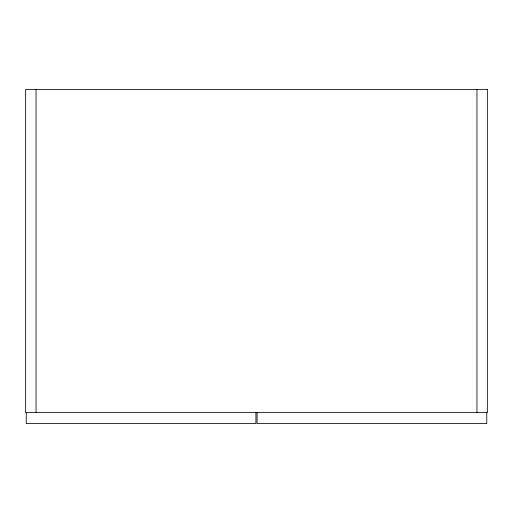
<?xml version="1.0" encoding="UTF-8"?>
<svg xmlns="http://www.w3.org/2000/svg" width="513" height="513" viewBox="0 0 513 513"><rect width="100%" height="100%" fill="white"/><g stroke="black" fill="none" stroke-linecap="round" stroke-linejoin="round"><path stroke-width="0.77" d="M486.773 412.612L486.773 423.578L257.077 423.578L257.077 412.612M476.962 89.422L476.962 412.612M255.923 412.612L255.923 423.578L26.227 423.578L26.227 412.612M36.038 89.422L36.038 412.612M487.35 89.422L25.65 89.422L25.65 412.612L487.35 412.612L487.35 89.422"/></g></svg>
